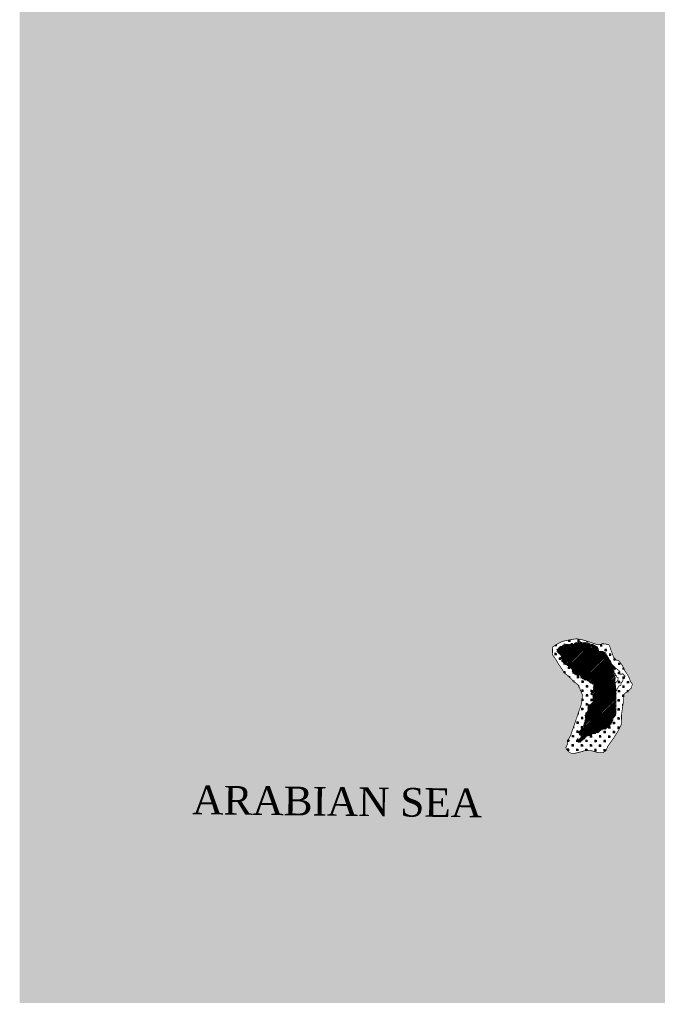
# Model space of a CAD drawing. Header units: metres. Extents: x 294533 to 301305, y 1963486 to 1977426.
# Drawn here: x 294533 to 297217, y 1969628 to 1973733 of the extents above; entities that cross this region are included whole.
import ezdxf

# ---------------------------------------------------------------- set-up
doc = ezdxf.new("R2010")
doc.units = ezdxf.units.M
for name, color, linetype in [('20M CRZ LINE', 140, 'Continuous'), ('ARABIAN SEA', 141, 'Continuous'), ('ARCHAEOLOGICAL & HERITAGE SITES - CRZ IA', 12, 'Continuous'), ('HIGH TIDE LINE', 6, 'Continuous'), ('INTERTIDAL ZONE', 5, 'Continuous'), ('LOW TIDE LINE', 5, 'Continuous'), ('NDZ-200M FROM CRZ', 30, 'Continuous')]:
    doc.layers.add(name, color=color, linetype=linetype)
doc.styles.get("Standard").update_dxf_attribs({"font": 'times.ttf'})
pattern_1 = [(359.36762, (281684.086, 1962845.993), (19.352338, 18.929796), [9.571116, -28.71335]), (89.36762, (281688.818, 1962841.155), (-18.929796, 19.352338), [9.571116, -28.71335])]

# ---------------------------------------------------------------- blocks, each defined once
blk = doc.blocks.new('45')
at = {"layer": 'ARABIAN SEA'}
h = blk.add_hatch(dxfattribs=at)
h.set_pattern_fill('DASH', color=256, scale=30)
h.paths.add_polyline_path([(297446.2, 1972898.9), (297401, 1972970.9), (297407.2, 1972999.8), (297427.6, 1973031.8), (297435.9, 1973051.8), (297420, 1973068), (297407.9, 1973068.2), (297383.7, 1973060.4), (297367.7, 1973068.6), (297347.7, 1973072.8), (297343.9, 1973093), (297348.5, 1973145.2), (297364.9, 1973173.1), (297361.1, 1973197.3), (297333.3, 1973229.8), (297305.6, 1973266.3), (297285.8, 1973294.6), (297286.3, 1973338.8), (297367.3, 1973561.3), (297389.4, 1973940.7), (297341.3, 1973989.9), (297275, 1974134.9), (297145.1, 1974385.6), (297030.8, 1974587.8), (296952.7, 1974793.7), (296898.7, 1974999.3), (296804.9, 1975245.6), (296775.7, 1975342.7), (296742.9, 1975451.3), (296692.1, 1975584.5), (296644.9, 1975677.5), (296605.6, 1975754.3), (296558.7, 1975879.4), (296488.6, 1976085.2), (296415.6, 1976383.5), (296396.2, 1976448), (296330.1, 1976653.8), (296326.1, 1976657.8), (296193.5, 1977025.1), (296111.8, 1977267.2), (296073, 1977388.3), (296060.3, 1977424.6), (294532.8, 1977424.6), (294532.8, 1963496), (300744.3, 1963496), (300459.4, 1964407.7), (300414.1, 1964669.5), (300380.2, 1964874.9), (300364.8, 1964935.3), (300325.8, 1965048.3), (300087.6, 1965673.9), (300036.8, 1965807.3), (299959, 1966041.3), (299791.1, 1966485.3), (299709.9, 1966783.7), (299384.9, 1967559.1), (299417.9, 1967635.1), (299450.7, 1967695.1), (299495.8, 1967775), (299532.8, 1967850.9), (299545.1, 1967870.9), (299557.4, 1967890.9), (299589.8, 1967914.6), (299609.9, 1967914.4), (299623.3, 1967914.2), (299649.9, 1967897.9), (299665.7, 1967877.6), (299681.6, 1967861.3), (299705.6, 1967845), (299725.4, 1967820.7), (299748.8, 1967796.7), (299740.5, 1967845.2), (299731.8, 1967887.7), (299752.9, 1967909.6), (299730.5, 1967921.1), (299714.8, 1967949.4), (299690.9, 1967969.8), (299678.9, 1967973.9), (299662.8, 1967974.1), (299646.7, 1967970.3), (299618.4, 1967954.5), (299586, 1967938.8), (299541.6, 1967919.2), (299472.7, 1967867.7), (299444.3, 1967843.9), (299432.2, 1967840), (299412, 1967832.2), (299379.8, 1967824.5), (299322.3, 1967803.6), (299279.1, 1967809.5), (299177.4, 1968059.9), (299142, 1968132.6), (299040.3, 1968383), (298969.9, 1968560.6), (298856.4, 1968835.2), (298798.2, 1969028.8), (298696.7, 1969303.3), (298614.1, 1969465), (298539.2, 1969598.5), (298484.2, 1969711.7), (298440.7, 1969772.5), (298393.1, 1969833.3), (298357.3, 1969861.8), (298329.3, 1969882.2), (298281.3, 1969898.8), (298269.2, 1969899), (298253.2, 1969903.2), (298225.1, 1969907.5), (298205.1, 1969911.7), (298197, 1969911.8), (298177.7, 1969905.6), (298144.9, 1969922.4), (298133.2, 1969952.7), (298133.6, 1969986.9), (298154.2, 1970036.9), (298162.5, 1970065), (298162.7, 1970081), (298158.9, 1970101.2), (298147.1, 1970125.4), (298099.4, 1970166.2), (298023.7, 1970227.3), (297959.7, 1970256.1), (297903.7, 1970284.9), (297823.6, 1970309.9), (297751.4, 1970318.7), (297687.1, 1970319.4), (297638.8, 1970320), (297614.6, 1970312.2), (297586.3, 1970292.4), (297557.6, 1970244.5), (297537, 1970200.5), (297528.7, 1970176.5), (297528.5, 1970152.4), (297532.3, 1970132.2), (297543.3, 1970091.9), (297539.9, 1970091.9), (297539.6, 1970071.8), (297531.5, 1970019), (297506.1, 1970000.4), (297464.3, 1969984.2), (297438.2, 1969984.5), (297408.7, 1969984.8), (297399, 1970015.1), (297410.8, 1970049.1), (297419.2, 1970085.2), (297423.4, 1970105.3), (297419.7, 1970133.5), (297428.2, 1970169.5), (297428.3, 1970185.6), (297428.6, 1970209.7), (297440.3, 1970249), (297461.4, 1970269.7), (297473.6, 1970281.6), (297481.8, 1970293.6), (297482.2, 1970333.8), (297478.3, 1970345.9), (297470.5, 1970366.1), (297459.6, 1970382.9), (297455.1, 1970422.5), (297447.4, 1970450.7), (297447.7, 1970486.9), (297448, 1970509), (297472.3, 1970526.8), (297488.4, 1970530.7), (297520.7, 1970542.4), (297541, 1970558.2), (297581.4, 1970581.9), (297593.7, 1970601.9), (297593.9, 1970618), (297586.1, 1970638.1), (297574.2, 1970654.3), (297558.2, 1970662.6), (297538.2, 1970670.8), (297514.2, 1970679.1), (297474.3, 1970711.7), (297442.6, 1970744.2), (297443, 1970784.4), (297451.4, 1970816.5), (297451.7, 1970840.6), (297447.9, 1970868.8), (297444, 1970908.6), (297464.7, 1970928.9), (297508.9, 1970928.4), (297541.1, 1970936.1), (297597.7, 1970959.6), (297654.5, 1971015.3), (297707.7, 1971095.1), (297818, 1971254.6), (297887.8, 1971394.6), (297925.5, 1971526.8), (297934.3, 1971603.1), (297923.8, 1971735.9), (297897.2, 1971876.9), (297854.6, 1972022.1), (297827.1, 1972086.7), (297811.5, 1972123), (297812, 1972175.3), (297796.6, 1972235.8), (297765.3, 1972312.5), (297726.3, 1972421.4), (297573.7, 1972793), (297549.9, 1972825.4), (297522, 1972841.8), (297482, 1972862.3)])
h.paths.add_polyline_path([(296839.8, 1971122.7), (296876, 1971128.4), (296900.1, 1971124.1), (296928.2, 1971115.7), (296964.2, 1971103.3), (296972.2, 1971103.2), (296989.5, 1971108.7), (297013.9, 1971102.4), (297020.2, 1971082.6), (297028.1, 1971062.4), (297031.9, 1971050.3), (297043.9, 1971038.1), (297051.9, 1971038), (297067.8, 1971017.7), (297079.5, 1970993.5), (297095.4, 1970969.2), (297103.2, 1970949), (297115.8, 1970929.5), (297098.8, 1970912.9), (297090.6, 1970904.9), (297074.4, 1970893), (297074.2, 1970868.9), (297069.8, 1970840.8), (297065.4, 1970808.7), (297065, 1970768.5), (297056.8, 1970752.5), (297048.6, 1970736.5), (297028.1, 1970704.6), (297007.7, 1970676.7), (296996.2, 1970648.7), (296975.3, 1970648.9), (296967.2, 1970649), (296955.2, 1970653.1), (296939.2, 1970657.3), (296911, 1970657.6), (296898.9, 1970653.8), (296882.8, 1970649.9), (296853.8, 1970643), (296829.4, 1970667.9), (296839, 1970686.6), (296839.2, 1970698.6), (296851.5, 1970722.6), (296868.1, 1970770.7), (296880.5, 1970806.7), (296897.1, 1970854.8), (296901.6, 1970890.9), (296889.8, 1970919.2), (296882, 1970935.3), (296866, 1970947.6), (296850.1, 1970963.8), (296826.2, 1970984.2), (296798.5, 1971024.7), (296786.7, 1971044.9), (296774.8, 1971061.1), (296775, 1971077.2), (296775.2, 1971093.3), (296787.3, 1971101.2), (296809.2, 1971115.4)], flags=0)
h.paths.add_polyline_path([(296839.8, 1971122.7), (296876, 1971128.4), (296900.1, 1971124.1), (296928.2, 1971115.7), (296964.2, 1971103.3), (296972.2, 1971103.2), (296989.5, 1971108.7), (297013.9, 1971102.4), (297020.2, 1971082.6), (297028.1, 1971062.4), (297031.9, 1971050.3), (297043.9, 1971038.1), (297051.9, 1971038), (297067.8, 1971017.7), (297079.5, 1970993.5), (297095.4, 1970969.2), (297103.2, 1970949), (297115.8, 1970929.5), (297098.8, 1970912.9), (297090.6, 1970904.9), (297074.4, 1970893), (297074.2, 1970868.9), (297069.8, 1970840.8), (297065.4, 1970808.7), (297065, 1970768.5), (297056.8, 1970752.5), (297048.6, 1970736.5), (297028.1, 1970704.6), (297007.7, 1970676.7), (296996.2, 1970648.7), (296975.3, 1970648.9), (296967.2, 1970649), (296955.2, 1970653.1), (296939.2, 1970657.3), (296927.1, 1970657.5), (296911, 1970657.6), (296898.9, 1970653.8), (296882.8, 1970649.9), (296853.8, 1970643), (296829.4, 1970667.9), (296839, 1970686.6), (296839.2, 1970698.6), (296851.5, 1970722.6), (296868.1, 1970770.7), (296880.5, 1970806.7), (296897.1, 1970854.8), (296901.6, 1970890.9), (296889.8, 1970919.2), (296882, 1970935.3), (296866, 1970947.6), (296850.1, 1970963.8), (296826.2, 1970984.2), (296798.5, 1971024.7), (296786.7, 1971044.9), (296774.8, 1971061.1), (296775, 1971077.2), (296775.2, 1971093.3), (296787.3, 1971101.2), (296809.2, 1971115.4)], flags=16)
h.paths.add_polyline_path([(296940, 1971099.5), (296944.1, 1971099.5), (296948.1, 1971103.5), (296936.1, 1971103.6)], flags=0)
h.paths.add_polyline_path([(296879.6, 1971088.1), (296879.7, 1971096.2), (296871.6, 1971088.2)], flags=0)
h.paths.add_polyline_path([(297062.9, 1970941.4), (297062.8, 1970937.4), (297067, 1970945.4)], flags=0)
h.paths.add_polyline_path([(295226.5, 1970323.1), (296478.7, 1970309.2), (296481.6, 1970566.7), (295229.4, 1970580.5)], flags=24)
h.paths.add_polyline_path([(299732.8, 1967891.9), (300000.5, 1967889), (300000.8, 1967914.7), (299733.1, 1967917.7)], flags=24)
h.paths.add_polyline_path([(299672.8, 1967914.4), (299981.5, 1967911), (299981.8, 1967936.8), (299673.1, 1967940.2)], flags=24)
h.paths.add_polyline_path([(299675.4, 1967966.4), (299708.1, 1967966.1), (299708.4, 1967991.8), (299675.7, 1967992.2)], flags=24)
at = {"layer": 'ARCHAEOLOGICAL & HERITAGE SITES - CRZ IA'}
h = blk.add_hatch(dxfattribs=at)
h.set_pattern_fill('GOST_GROUND', color=256, scale=1.20581, angle=-0.6324)
h.set_pattern_definition([(44.36762, (281684.086, 1962845.993), (17.051689, -0.188209), [24.1162]), (44.36762, (281687.703, 1962845.953), (17.051689, -0.188209), [24.1162]), (44.36762, (281691.32, 1962845.913), (17.051689, -0.188209), [24.1162])])
h.paths.add_polyline_path([(297031.5, 1971014.1), (297023.6, 1971022.2), (297019.7, 1971034.3), (297015.7, 1971038.4), (297007.8, 1971050.5), (297003.9, 1971058.6), (296999.9, 1971062.7), (297000, 1971066.7), (296996, 1971070.8), (296992, 1971070.8), (296988, 1971074.9), (296984, 1971074.9), (296980, 1971075), (296975.9, 1971075), (296971.9, 1971075.1), (296967.9, 1971079.1), (296968, 1971083.1), (296968, 1971087.2), (296964.1, 1971091.2), (296964.1, 1971095.2), (296960.1, 1971095.3), (296948.1, 1971103.5), (296944.1, 1971099.5), (296940, 1971099.5), (296936.1, 1971103.6), (296932, 1971103.6), (296932.1, 1971107.6), (296928.1, 1971107.7), (296924.1, 1971111.8), (296920.1, 1971111.8), (296916.1, 1971111.8), (296912, 1971111.9), (296908, 1971111.9), (296900, 1971112), (296892, 1971116.1), (296888, 1971116.2), (296883.9, 1971112.2), (296879.9, 1971112.2), (296875.9, 1971112.3), (296871.9, 1971112.3), (296867.8, 1971108.4), (296863.7, 1971104.4), (296859.8, 1971108.4), (296855.7, 1971108.5), (296851.7, 1971104.5), (296847.7, 1971104.6), (296843.6, 1971104.6), (296839.6, 1971104.7), (296835.6, 1971104.7), (296831.6, 1971104.7), (296827.6, 1971104.8), (296823.5, 1971104.8), (296823.5, 1971100.8), (296819.5, 1971100.9), (296819.4, 1971096.8), (296815.4, 1971096.9), (296811.4, 1971096.9), (296807.3, 1971092.9), (296803.3, 1971093), (296803.3, 1971089), (296799.2, 1971085), (296795.2, 1971085), (296795.1, 1971081), (296795.1, 1971077), (296795.1, 1971073), (296799.1, 1971072.9), (296799, 1971068.9), (296803, 1971064.9), (296807, 1971064.8), (296810.9, 1971056.7), (296814.8, 1971044.6), (296814.8, 1971040.6), (296814.7, 1971036.6), (296814.7, 1971032.6), (296818.7, 1971032.5), (296818.7, 1971028.5), (296822.7, 1971028.5), (296822.7, 1971024.4), (296830.6, 1971020.3), (296838.6, 1971016.2), (296846.6, 1971008.1), (296854.6, 1971004), (296858.5, 1970995.9), (296858.5, 1970991.9), (296862.4, 1970983.8), (296870.4, 1970979.7), (296874.4, 1970975.6), (296878.4, 1970975.6), (296882.4, 1970975.5), (296886.4, 1970975.5), (296890.4, 1970975.5), (296890.4, 1970971.4), (296894.4, 1970971.4), (296894.4, 1970967.4), (296894.3, 1970963.3), (296898.3, 1970963.3), (296902.4, 1970963.3), (296902.3, 1970959.2), (296906.3, 1970959.2), (296910.3, 1970955.1), (296914.3, 1970955.1), (296918.3, 1970955), (296922.3, 1970951), (296926.3, 1970950.9), (296930.4, 1970950.9), (296930.3, 1970946.9), (296934.3, 1970942.8), (296938.3, 1970942.8), (296942.3, 1970938.7), (296950.3, 1970938.6), (296945.9, 1970906.5), (296941.9, 1970906.5), (296937.8, 1970898.5), (296937.8, 1970894.5), (296941.8, 1970894.5), (296945.8, 1970890.4), (296945.7, 1970886.4), (296945.6, 1970874.3), (296945.5, 1970862.3), (296941.4, 1970858.3), (296933.3, 1970850.4), (296929.3, 1970850.4), (296925.2, 1970850.4), (296925.2, 1970846.4), (296925.1, 1970842.4), (296925.1, 1970838.4), (296925.1, 1970834.4), (296925, 1970830.4), (296920.9, 1970818.3), (296916.8, 1970810.3), (296916.7, 1970806.3), (296912.6, 1970802.3), (296912.6, 1970798.3), (296916.5, 1970790.2), (296912.5, 1970786.3), (296908.2, 1970766.2), (296904.1, 1970758.2), (296900.1, 1970758.3), (296900.1, 1970754.2), (296900, 1970750.2), (296896, 1970750.3), (296895.9, 1970746.3), (296891.9, 1970742.3), (296887.8, 1970738.3), (296887.8, 1970734.3), (296887.7, 1970726.2), (296891.7, 1970726.2), (296891.7, 1970722.2), (296895.7, 1970722.1), (296895.6, 1970718.1), (296895.6, 1970714.1), (296891.5, 1970710.1), (296887.5, 1970706.1), (296883.4, 1970706.2), (296879.4, 1970706.2), (296879.4, 1970702.2), (296879.3, 1970698.2), (296883.4, 1970698.2), (296887.4, 1970698.1), (296883.3, 1970694.1), (296887.3, 1970694.1), (296891.4, 1970694), (296891.4, 1970698.1), (296895.4, 1970698), (296899.4, 1970698), (296899.5, 1970702), (296903.5, 1970702), (296903.5, 1970706), (296907.6, 1970705.9), (296911.6, 1970709.9), (296911.7, 1970713.9), (296915.7, 1970713.9), (296915.7, 1970717.9), (296919.7, 1970717.9), (296923.8, 1970721.8), (296927.8, 1970721.8), (296931.9, 1970721.7), (296931.9, 1970725.8), (296935.9, 1970725.7), (296939.9, 1970725.7), (296944, 1970729.6), (296948, 1970729.6), (296952, 1970729.6), (296956.1, 1970729.5), (296956.1, 1970733.5), (296960.1, 1970733.5), (296964.1, 1970733.4), (296968.2, 1970733.4), (296972.2, 1970737.4), (296976.3, 1970741.3), (296980.3, 1970745.3), (296984.4, 1970745.3), (296984.4, 1970749.3), (296988.4, 1970749.3), (296992.4, 1970749.2), (296996.5, 1970749.2), (297000.5, 1970749.1), (297000.5, 1970753.1), (297004.5, 1970753.1), (297008.6, 1970757.1), (297012.7, 1970761), (297016.7, 1970761), (297016.7, 1970765), (297016.8, 1970769), (297020.8, 1970769), (297020.8, 1970773), (297024.9, 1970777), (297024.9, 1970781), (297029, 1970785), (297029.1, 1970789), (297029.1, 1970793), (297033.2, 1970797), (297037.2, 1970801), (297037.3, 1970805), (297041.3, 1970809), (297041.4, 1970813), (297041.4, 1970817), (297041.5, 1970825), (297041.6, 1970833.1), (297041.7, 1970841.1), (297041.8, 1970849.2), (297041.9, 1970857.2), (297041.9, 1970861.2), (297042, 1970869.3), (297042, 1970873.3), (297042.1, 1970881.3), (297042.2, 1970885.3), (297042.2, 1970889.4), (297042.3, 1970897.4), (297042.4, 1970901.4), (297042.4, 1970909.5)])
at = {"layer": 'INTERTIDAL ZONE'}
h = blk.add_hatch(dxfattribs=at)
h.set_pattern_fill('CROSS', color=256, scale=3.014525, angle=-0.6324)
h.set_pattern_definition(pattern_1)
h.paths.add_polyline_path([(297020.2, 1971082.6), (297016.4, 1971094.7), (297012.4, 1971102.7), (296996.4, 1971106.9), (296984.3, 1971107.1), (296972.2, 1971103.2), (296964.2, 1971103.3), (296928.2, 1971115.7), (296900.1, 1971124.1), (296876, 1971128.4), (296851.9, 1971124.6), (296831.8, 1971120.8), (296815.6, 1971117), (296799.5, 1971109.1), (296787.3, 1971101.2), (296775.2, 1971093.3), (296775, 1971077.2), (296774.8, 1971061.1), (296786.7, 1971044.9), (296798.5, 1971024.7), (296826.2, 1970984.2), (296850.1, 1970963.8), (296866, 1970947.6), (296882, 1970935.3), (296889.8, 1970919.2), (296901.6, 1970890.9), (296897.1, 1970854.8), (296880.5, 1970806.7), (296868.1, 1970770.7), (296851.5, 1970722.6), (296839.2, 1970698.6), (296839, 1970686.6), (296830.8, 1970670.6), (296834.7, 1970662.5), (296846.7, 1970650.3), (296854.6, 1970646.2), (296866.7, 1970646.1), (296882.8, 1970649.9), (296898.9, 1970653.8), (296911, 1970657.6), (296927.1, 1970657.5), (296939.2, 1970657.3), (296955.2, 1970653.1), (296967.2, 1970649), (296975.3, 1970648.9), (296987.3, 1970648.8), (296999.5, 1970656.7), (297007.7, 1970676.7), (297028.1, 1970704.6), (297048.6, 1970736.5), (297056.8, 1970752.5), (297065, 1970768.5), (297065.4, 1970808.7), (297069.8, 1970840.8), (297074.2, 1970868.9), (297074.4, 1970893), (297082.5, 1970901), (297090.6, 1970904.9), (297098.8, 1970912.9), (297106.9, 1970920.8), (297111.1, 1970936.8), (297103.2, 1970949), (297095.4, 1970969.2), (297079.5, 1970993.5), (297067.8, 1971017.7), (297051.9, 1971038), (297043.9, 1971038.1), (297031.9, 1971050.3), (297028.1, 1971062.4)])
h.paths.add_polyline_path([(297000, 1971066.7), (296999.9, 1971062.7), (297003.9, 1971058.6), (297007.8, 1971050.5), (297015.7, 1971038.4), (297019.7, 1971034.3), (297023.6, 1971022.2), (297031.5, 1971014.1), (297039.5, 1971006), (297055.4, 1970993.7), (297059.4, 1970989.7), (297059.4, 1970985.6), (297059.3, 1970981.6), (297063.3, 1970977.6), (297067.4, 1970981.5), (297071.4, 1970981.5), (297071.3, 1970977.5), (297075.3, 1970977.4), (297075.3, 1970973.4), (297079.3, 1970973.4), (297079.3, 1970969.3), (297075.3, 1970969.4), (297075.2, 1970965.4), (297075.2, 1970961.4), (297071.2, 1970961.4), (297071.1, 1970957.4), (297071.1, 1970953.4), (297067, 1970945.4), (297062.9, 1970941.4), (297062.8, 1970933.3), (297054.7, 1970929.4), (297046.6, 1970917.4), (297046.5, 1970913.4), (297042.4, 1970909.5), (297042.4, 1970901.4), (297042.3, 1970897.4), (297042.2, 1970889.4), (297042.2, 1970885.3), (297042.1, 1970881.3), (297042, 1970873.3), (297042, 1970869.3), (297041.9, 1970861.2), (297041.9, 1970857.2), (297041.8, 1970849.2), (297041.7, 1970841.1), (297041.6, 1970833.1), (297041.5, 1970825), (297041.4, 1970817), (297041.4, 1970813), (297041.3, 1970809), (297037.3, 1970805), (297037.2, 1970801), (297033.2, 1970797), (297029.1, 1970793), (297029.1, 1970789), (297029, 1970785), (297024.9, 1970781), (297024.9, 1970777), (297020.8, 1970773), (297020.8, 1970769), (297016.8, 1970769), (297016.7, 1970765), (297016.7, 1970761), (297012.7, 1970761), (297008.6, 1970757.1), (297004.5, 1970753.1), (297000.5, 1970753.1), (297000.5, 1970749.1), (296996.5, 1970749.2), (296992.4, 1970749.2), (296988.4, 1970749.3), (296984.4, 1970749.3), (296984.4, 1970745.3), (296980.3, 1970745.3), (296976.3, 1970741.3), (296972.2, 1970737.4), (296968.2, 1970733.4), (296964.1, 1970733.4), (296960.1, 1970733.5), (296956.1, 1970733.5), (296956.1, 1970729.5), (296952, 1970729.6), (296948, 1970729.6), (296944, 1970729.6), (296939.9, 1970725.7), (296935.9, 1970725.7), (296931.9, 1970725.8), (296931.9, 1970721.7), (296927.8, 1970721.8), (296923.8, 1970721.8), (296919.7, 1970717.9), (296915.7, 1970717.9), (296915.7, 1970713.9), (296911.7, 1970713.9), (296911.6, 1970709.9), (296907.6, 1970705.9), (296903.5, 1970706), (296903.5, 1970702), (296899.5, 1970702), (296899.4, 1970698), (296895.4, 1970698), (296891.4, 1970698.1), (296891.4, 1970694), (296887.3, 1970694.1), (296883.3, 1970694.1), (296887.4, 1970698.1), (296883.4, 1970698.2), (296879.3, 1970698.2), (296879.4, 1970702.2), (296879.4, 1970706.2), (296883.4, 1970706.2), (296887.5, 1970706.1), (296891.5, 1970710.1), (296895.6, 1970714.1), (296895.6, 1970718.1), (296895.7, 1970722.1), (296891.7, 1970722.2), (296891.7, 1970726.2), (296887.7, 1970726.2), (296887.8, 1970734.3), (296887.8, 1970738.3), (296891.9, 1970742.3), (296895.9, 1970746.3), (296896, 1970750.3), (296900, 1970750.2), (296900.1, 1970754.2), (296900.1, 1970758.3), (296904.1, 1970758.2), (296908.2, 1970766.2), (296912.5, 1970786.3), (296916.5, 1970790.2), (296912.6, 1970798.3), (296912.6, 1970802.3), (296916.7, 1970806.3), (296916.8, 1970810.3), (296920.9, 1970818.3), (296925, 1970830.4), (296925.1, 1970834.4), (296925.1, 1970838.4), (296925.1, 1970842.4), (296925.2, 1970846.4), (296925.2, 1970850.4), (296929.3, 1970850.4), (296933.3, 1970850.4), (296941.4, 1970858.3), (296945.5, 1970862.3), (296945.6, 1970874.3), (296945.7, 1970886.4), (296945.8, 1970890.4), (296941.8, 1970894.5), (296937.8, 1970894.5), (296937.8, 1970898.5), (296941.9, 1970906.5), (296945.9, 1970906.5), (296950.3, 1970938.6), (296942.3, 1970938.7), (296938.3, 1970942.8), (296934.3, 1970942.8), (296930.3, 1970946.9), (296930.4, 1970950.9), (296926.3, 1970950.9), (296922.3, 1970951), (296918.3, 1970955), (296914.3, 1970955.1), (296910.3, 1970955.1), (296906.3, 1970959.2), (296902.3, 1970959.2), (296902.4, 1970963.3), (296898.3, 1970963.3), (296894.3, 1970963.3), (296894.4, 1970967.4), (296894.4, 1970971.4), (296890.4, 1970971.4), (296890.4, 1970975.5), (296886.4, 1970975.5), (296882.4, 1970975.5), (296878.4, 1970975.6), (296874.4, 1970975.6), (296870.4, 1970979.7), (296862.4, 1970983.8), (296858.5, 1970991.9), (296858.5, 1970995.9), (296854.6, 1971004), (296846.6, 1971008.1), (296838.6, 1971016.2), (296830.6, 1971020.3), (296822.7, 1971024.4), (296822.7, 1971028.5), (296818.7, 1971028.5), (296818.7, 1971032.5), (296814.7, 1971032.6), (296814.7, 1971036.6), (296814.8, 1971040.6), (296814.8, 1971044.6), (296810.9, 1971056.7), (296807, 1971064.8), (296803, 1971064.9), (296799, 1971068.9), (296799.1, 1971072.9), (296795.1, 1971073), (296795.1, 1971077), (296795.1, 1971081), (296795.2, 1971085), (296799.2, 1971085), (296803.3, 1971089), (296803.3, 1971093), (296807.3, 1971092.9), (296811.4, 1971096.9), (296815.4, 1971096.9), (296819.4, 1971096.8), (296819.5, 1971100.9), (296823.5, 1971100.8), (296823.5, 1971104.8), (296827.6, 1971104.8), (296831.6, 1971104.7), (296835.6, 1971104.7), (296839.6, 1971104.7), (296843.6, 1971104.6), (296847.7, 1971104.6), (296851.7, 1971104.5), (296855.7, 1971108.5), (296859.8, 1971108.4), (296863.7, 1971104.4), (296867.8, 1971108.4), (296871.9, 1971112.3), (296875.9, 1971112.3), (296879.9, 1971112.2), (296883.9, 1971112.2), (296888, 1971116.2), (296892, 1971116.1), (296900, 1971112), (296908, 1971111.9), (296912, 1971111.9), (296916.1, 1971111.8), (296920.1, 1971111.8), (296924.1, 1971111.8), (296928.1, 1971107.7), (296932.1, 1971107.6), (296932, 1971103.6), (296936.1, 1971103.6), (296940, 1971099.5), (296944.1, 1971099.5), (296948.1, 1971103.5), (296960.1, 1971095.3), (296964.1, 1971095.2), (296964.1, 1971091.2), (296968, 1971087.2), (296968, 1971083.1), (296967.9, 1971079.1), (296971.9, 1971075.1), (296975.9, 1971075), (296980, 1971075), (296984, 1971074.9), (296988, 1971074.9), (296992, 1971070.8), (296996, 1971070.8)], flags=16)
at = {"layer": 'NDZ-200M FROM CRZ'}
h = blk.add_hatch(dxfattribs=at)
h.set_pattern_fill('CROSS', color=256, scale=3.014525, angle=-0.6324)
h.set_pattern_definition(pattern_1)
h.paths.add_polyline_path([(297079.3, 1970973.4), (297075.3, 1970973.4), (297075.3, 1970977.4), (297071.3, 1970977.5), (297071.4, 1970981.5), (297067.4, 1970981.5), (297063.3, 1970977.6), (297059.3, 1970981.6), (297059.4, 1970985.6), (297059.4, 1970989.7), (297055.4, 1970993.7), (297039.5, 1971006), (297031.5, 1971014.1), (297042.4, 1970909.5), (297046.5, 1970913.4), (297046.6, 1970917.4), (297054.7, 1970929.4), (297062.8, 1970933.3), (297062.9, 1970941.4), (297067, 1970945.4), (297071.1, 1970953.4), (297071.1, 1970957.4), (297071.2, 1970961.4), (297075.2, 1970961.4), (297075.2, 1970965.4), (297075.3, 1970969.4), (297079.3, 1970969.3)])
at = {"layer": '20M CRZ LINE', "lineweight": 18, "const_width": 3.01}
blk.add_lwpolyline([(296895.8, 1971096), (296899.8, 1971091.9), (296903.8, 1971091.9), (296907.8, 1971091.8), (296911.8, 1971091.8), (296915.8, 1971091.7), (296919.9, 1971091.7), (296919.8, 1971087.7), (296923.8, 1971087.6), (296927.8, 1971083.6), (296931.8, 1971083.5), (296931.8, 1971079.5), (296935.8, 1971079.5), (296939.8, 1971079.4), (296943.8, 1971079.4), (296947.9, 1971079.3), (296947.8, 1971075.3), (296951.8, 1971071.3), (296951.7, 1971067.2), (296955.8, 1971067.2), (296955.7, 1971063.2), (296959.7, 1971059.1), (296963.7, 1971059.1), (296967.7, 1971055), (296971.7, 1971055), (296975.7, 1971054.9), (296979.7, 1971054.9), (296983.8, 1971054.8), (296983.7, 1971050.8), (296983.7, 1971046.8), (296987.7, 1971046.7), (296987.6, 1971042.7), (296991.7, 1971042.7), (296999.5, 1971026.5), (296999.5, 1971022.5), (297003.5, 1971022.4), (297007.4, 1971014.4), (297007.4, 1971010.3), (297015.3, 1971002.2), (297027.3, 1970990), (297039.2, 1970981.8), (297039.2, 1970977.8), (297039.1, 1970973.8), (297043.2, 1970973.8), (297043.1, 1970969.7), (297047.1, 1970965.7), (297051.1, 1970965.6), (297051.1, 1970961.6), (297051, 1970953.6), (297046.9, 1970949.6), (297042.8, 1970945.6), (297038.8, 1970941.7), (297030.6, 1970929.7), (297030.6, 1970925.7), (297026.5, 1970921.7), (297026.4, 1970913.7), (297022.3, 1970909.7), (297022.3, 1970905.7), (297022.3, 1970901.6), (297022.2, 1970897.6), (297022.2, 1970893.6), (297022.1, 1970889.6), (297022.1, 1970885.6), (297022, 1970881.5), (297022, 1970877.5), (297022, 1970873.5), (297021.9, 1970869.5), (297021.8, 1970861.4), (297021.8, 1970857.4), (297021.7, 1970853.4), (297021.7, 1970849.4), (297021.5, 1970833.3), (297021.4, 1970825.3), (297021.3, 1970817.2), (297021.3, 1970813.2), (297017.2, 1970809.2), (297013.2, 1970805.3), (297013.1, 1970801.2), (297009.1, 1970801.3), (297009.1, 1970797.3), (297009, 1970793.2), (297009, 1970789.2), (297004.9, 1970785.3), (297004.9, 1970781.2), (297000.8, 1970781.3), (297000.8, 1970777.3), (296996.7, 1970773.3), (296992.7, 1970769.3), (296988.6, 1970769.4), (296984.6, 1970769.4), (296980.6, 1970769.4), (296980.6, 1970765.4), (296976.5, 1970765.5), (296972.5, 1970765.5), (296972.5, 1970761.5), (296968.5, 1970761.5), (296964.4, 1970757.6), (296964.4, 1970753.5), (296960.3, 1970753.6), (296956.3, 1970753.6), (296952.3, 1970753.7), (296952.3, 1970749.7), (296948.2, 1970749.7), (296944.2, 1970749.7), (296940.2, 1970749.8), (296940.2, 1970745.8), (296936.1, 1970745.8), (296932.1, 1970745.9), (296928.1, 1970745.9), (296928.1, 1970741.9), (296924, 1970741.9), (296920, 1970742), (296920, 1970737.9), (296916, 1970738), (296916, 1970742), (296920, 1970742), (296920.1, 1970746), (296924.1, 1970745.9), (296924.1, 1970750), (296928.2, 1970758), (296928.3, 1970762), (296932.5, 1970782), (296932.6, 1970786), (296936.6, 1970790), (296936.7, 1970794), (296932.6, 1970794.1), (296932.7, 1970798.1), (296936.8, 1970802.1), (296940.9, 1970810.1), (296945, 1970822.1), (296945.1, 1970826.1), (296945.1, 1970830.1), (296945.1, 1970834.1), (296945.2, 1970838.2), (296953.3, 1970842.1), (296957.3, 1970846.1), (296961.4, 1970850), (296961.4, 1970854.1), (296961.5, 1970858.1), (296965.6, 1970870.1), (296965.7, 1970874.1), (296965.8, 1970886.2), (296965.9, 1970890.2), (296965.9, 1970894.2), (296961.9, 1970898.3), (296966, 1970898.2), (296966, 1970902.3), (296966, 1970906.3), (296970.4, 1970938.4), (296970.5, 1970942.4), (296970.5, 1970946.4), (296966.5, 1970946.5), (296966.5, 1970950.5), (296962.6, 1970954.6), (296958.5, 1970954.6), (296958.6, 1970958.6), (296954.6, 1970958.7), (296950.5, 1970958.7), (296946.5, 1970958.8), (296946.6, 1970962.8), (296942.5, 1970962.8), (296942.6, 1970966.8), (296938.6, 1970966.9), (296934.6, 1970970.9), (296930.6, 1970971), (296926.6, 1970971), (296922.6, 1970975.1), (296918.6, 1970975.1), (296914.6, 1970975.2), (296914.6, 1970979.2), (296910.6, 1970979.2), (296910.6, 1970983.3), (296906.6, 1970983.3), (296906.6, 1970987.3), (296902.6, 1970987.4), (296902.7, 1970991.4), (296898.7, 1970991.4), (296894.6, 1970991.5), (296894.7, 1970995.5), (296890.7, 1970995.5), (296886.6, 1970995.6), (296882.6, 1970995.6), (296878.6, 1970995.7), (296878.6, 1970999.7), (296874.6, 1970999.7), (296874.7, 1971003.8), (296874.7, 1971007.8), (296870.7, 1971011.8), (296870.8, 1971015.9), (296866.8, 1971015.9), (296858.8, 1971024), (296850.9, 1971032.2), (296842.9, 1971036.3), (296838.9, 1971040.3), (296834.9, 1971044.4), (296835, 1971048.4), (296835, 1971052.4), (296831.1, 1971064.5), (296827.1, 1971064.6), (296823.2, 1971072.7), (296823.2, 1971076.7), (296823.3, 1971080.7), (296827.3, 1971080.7), (296831.3, 1971080.6), (296831.4, 1971084.6), (296835.4, 1971084.6), (296839.4, 1971084.6), (296843.4, 1971084.5), (296847.4, 1971084.5), (296851.4, 1971084.4), (296855.5, 1971084.4), (296855.5, 1971088.4), (296859.5, 1971088.4), (296859.5, 1971084.3), (296863.5, 1971084.3), (296867.5, 1971084.2), (296871.6, 1971088.2), (296875.6, 1971088.2), (296879.6, 1971088.1), (296879.7, 1971092.1), (296883.7, 1971092.1), (296887.7, 1971092.1), (296891.8, 1971096)], close=True, dxfattribs=at)
at = {"layer": 'ARCHAEOLOGICAL & HERITAGE SITES - CRZ IA', "const_width": 3.01, "flags": 128}
blk.add_lwpolyline([(297023.6, 1971022.2), (297019.7, 1971034.3), (297015.7, 1971038.4), (297007.8, 1971050.5), (297003.9, 1971058.6), (296999.9, 1971062.7), (297000, 1971066.7), (296996, 1971070.8), (296992, 1971070.8), (296988, 1971074.9), (296984, 1971074.9), (296980, 1971075), (296975.9, 1971075), (296971.9, 1971075.1), (296967.9, 1971079.1), (296968, 1971083.1), (296968, 1971087.2), (296964.1, 1971091.2), (296964.1, 1971095.2), (296960.1, 1971095.3), (296948.1, 1971103.5), (296944.1, 1971099.5), (296940, 1971099.5), (296936.1, 1971103.6), (296932, 1971103.6), (296932.1, 1971107.6), (296928.1, 1971107.7), (296924.1, 1971111.8), (296920.1, 1971111.8), (296916.1, 1971111.8), (296912, 1971111.9), (296908, 1971111.9), (296900, 1971112), (296892, 1971116.1), (296888, 1971116.2), (296883.9, 1971112.2), (296879.9, 1971112.2), (296875.9, 1971112.3), (296871.9, 1971112.3), (296867.8, 1971108.4), (296863.7, 1971104.4), (296859.8, 1971108.4), (296855.7, 1971108.5), (296851.7, 1971104.5), (296847.7, 1971104.6), (296843.6, 1971104.6), (296839.6, 1971104.7), (296835.6, 1971104.7), (296831.6, 1971104.7), (296827.6, 1971104.8), (296823.5, 1971104.8), (296823.5, 1971100.8), (296819.5, 1971100.9), (296819.4, 1971096.8), (296815.4, 1971096.9), (296811.4, 1971096.9), (296807.3, 1971092.9), (296803.3, 1971093), (296803.3, 1971089), (296799.2, 1971085), (296795.2, 1971085), (296795.1, 1971081), (296795.1, 1971077), (296795.1, 1971073), (296799.1, 1971072.9), (296799, 1971068.9), (296803, 1971064.9), (296807, 1971064.8), (296810.9, 1971056.7), (296814.8, 1971044.6), (296814.8, 1971040.6), (296814.7, 1971036.6), (296814.7, 1971032.6), (296818.7, 1971032.5), (296818.7, 1971028.5), (296822.7, 1971028.5), (296822.7, 1971024.4), (296830.6, 1971020.3), (296838.6, 1971016.2), (296846.6, 1971008.1), (296854.6, 1971004), (296858.5, 1970995.9), (296858.5, 1970991.9), (296862.4, 1970983.8), (296870.4, 1970979.7), (296874.4, 1970975.6), (296878.4, 1970975.6), (296882.4, 1970975.5), (296886.4, 1970975.5), (296890.4, 1970975.5), (296890.4, 1970971.4), (296894.4, 1970971.4), (296894.4, 1970967.4), (296894.3, 1970963.3), (296898.3, 1970963.3), (296902.4, 1970963.3), (296902.3, 1970959.2), (296906.3, 1970959.2), (296910.3, 1970955.1), (296914.3, 1970955.1), (296918.3, 1970955), (296922.3, 1970951), (296926.3, 1970950.9), (296930.4, 1970950.9), (296930.3, 1970946.9), (296934.3, 1970942.8), (296938.3, 1970942.8), (296942.3, 1970938.7), (296950.3, 1970938.6), (296945.9, 1970906.5), (296941.9, 1970906.5), (296937.8, 1970898.5), (296937.8, 1970894.5), (296941.8, 1970894.5), (296945.8, 1970890.4), (296945.7, 1970886.4), (296945.6, 1970874.3), (296945.5, 1970862.3), (296941.4, 1970858.3), (296933.3, 1970850.4), (296929.3, 1970850.4), (296925.2, 1970850.4), (296925.2, 1970846.4), (296925.1, 1970842.4), (296925.1, 1970838.4), (296925.1, 1970834.4), (296925, 1970830.4), (296920.9, 1970818.3), (296916.8, 1970810.3), (296916.7, 1970806.3), (296912.6, 1970802.3), (296912.6, 1970798.3), (296916.5, 1970790.2), (296912.5, 1970786.3), (296908.2, 1970766.2), (296904.1, 1970758.2), (296900.1, 1970758.3), (296900.1, 1970754.2), (296900, 1970750.2), (296896, 1970750.3), (296895.9, 1970746.3), (296891.9, 1970742.3), (296887.8, 1970738.3), (296887.8, 1970734.3), (296887.7, 1970726.2), (296891.7, 1970726.2), (296891.7, 1970722.2), (296895.7, 1970722.1), (296895.6, 1970718.1), (296895.6, 1970714.1), (296891.5, 1970710.1), (296887.5, 1970706.1), (296883.4, 1970706.2), (296879.4, 1970706.2), (296879.4, 1970702.2), (296879.3, 1970698.2), (296883.4, 1970698.2), (296887.4, 1970698.1), (296883.3, 1970694.1), (296887.3, 1970694.1), (296891.4, 1970694), (296891.4, 1970698.1), (296895.4, 1970698), (296899.4, 1970698), (296899.5, 1970702), (296903.5, 1970702), (296903.5, 1970706), (296907.6, 1970705.9), (296911.6, 1970709.9), (296911.7, 1970713.9), (296915.7, 1970713.9), (296915.7, 1970717.9), (296919.7, 1970717.9), (296923.8, 1970721.8), (296927.8, 1970721.8), (296931.9, 1970721.7), (296931.9, 1970725.8), (296935.9, 1970725.7), (296939.9, 1970725.7), (296944, 1970729.6), (296948, 1970729.6), (296952, 1970729.6), (296956.1, 1970729.5), (296956.1, 1970733.5), (296960.1, 1970733.5), (296964.1, 1970733.4), (296968.2, 1970733.4), (296972.2, 1970737.4), (296976.3, 1970741.3), (296980.3, 1970745.3), (296984.4, 1970745.3), (296984.4, 1970749.3), (296988.4, 1970749.3), (296992.4, 1970749.2), (296996.5, 1970749.2), (297000.5, 1970749.1), (297000.5, 1970753.1), (297004.5, 1970753.1), (297008.6, 1970757.1), (297012.7, 1970761), (297016.7, 1970761), (297016.7, 1970765), (297016.8, 1970769), (297020.8, 1970769), (297020.8, 1970773), (297024.9, 1970777), (297024.9, 1970781), (297029, 1970785), (297029.1, 1970789), (297029.1, 1970793), (297033.2, 1970797), (297037.2, 1970801), (297037.3, 1970805), (297041.3, 1970809), (297041.4, 1970813), (297041.4, 1970817), (297041.5, 1970825), (297041.6, 1970833.1), (297041.7, 1970841.1), (297041.8, 1970849.2), (297041.9, 1970857.2), (297041.9, 1970861.2), (297042, 1970869.3), (297042, 1970873.3), (297042.1, 1970881.3), (297042.2, 1970885.3), (297042.2, 1970889.4), (297042.3, 1970897.4), (297042.4, 1970901.4), (297042.4, 1970909.5), (297031.5, 1971014.1)], close=True, dxfattribs=at)
at = {"layer": 'HIGH TIDE LINE', "const_width": 3.01}
blk.add_lwpolyline([(296883.4, 1970698.2), (296887.4, 1970698.1), (296883.3, 1970694.1), (296887.3, 1970694.1), (296891.4, 1970694), (296891.4, 1970698.1), (296895.4, 1970698), (296899.4, 1970698), (296899.5, 1970702), (296903.5, 1970702), (296903.5, 1970706), (296907.6, 1970705.9), (296911.6, 1970709.9), (296911.7, 1970713.9), (296915.7, 1970713.9), (296915.7, 1970717.9), (296919.7, 1970717.9), (296923.8, 1970721.8), (296927.8, 1970721.8), (296931.9, 1970721.7), (296931.9, 1970725.8), (296935.9, 1970725.7), (296939.9, 1970725.7), (296944, 1970729.6), (296948, 1970729.6), (296952, 1970729.6), (296956.1, 1970729.5), (296956.1, 1970733.5), (296960.1, 1970733.5), (296964.1, 1970733.4), (296968.2, 1970733.4), (296972.2, 1970737.4), (296976.3, 1970741.3), (296980.3, 1970745.3), (296984.4, 1970745.3), (296984.4, 1970749.3), (296988.4, 1970749.3), (296992.4, 1970749.2), (296996.5, 1970749.2), (297000.5, 1970749.1), (297000.5, 1970753.1), (297004.5, 1970753.1), (297008.6, 1970757.1), (297012.7, 1970761), (297016.7, 1970761), (297016.7, 1970765), (297016.8, 1970769), (297020.8, 1970769), (297020.8, 1970773), (297024.9, 1970777), (297024.9, 1970781), (297029, 1970785), (297029.1, 1970789), (297029.1, 1970793), (297033.2, 1970797), (297037.2, 1970801), (297037.3, 1970805), (297041.3, 1970809), (297041.4, 1970813), (297041.4, 1970817), (297041.5, 1970825), (297041.6, 1970833.1), (297041.7, 1970841.1), (297041.8, 1970849.2), (297041.9, 1970857.2), (297041.9, 1970861.2), (297042, 1970869.3), (297042, 1970873.3), (297042.1, 1970881.3), (297042.2, 1970885.3), (297042.2, 1970889.4), (297042.3, 1970897.4), (297042.4, 1970901.4), (297042.4, 1970909.5), (297046.5, 1970913.4), (297046.6, 1970917.4), (297054.7, 1970929.4), (297062.8, 1970933.3), (297062.9, 1970941.4), (297067, 1970945.4), (297071.1, 1970953.4), (297071.1, 1970957.4), (297071.2, 1970961.4), (297075.2, 1970961.4), (297075.2, 1970965.4), (297075.3, 1970969.4), (297079.3, 1970969.3), (297079.3, 1970973.4), (297075.3, 1970973.4), (297075.3, 1970977.4), (297071.3, 1970977.5), (297071.4, 1970981.5), (297067.4, 1970981.5), (297063.3, 1970977.6), (297059.3, 1970981.6), (297059.4, 1970985.6), (297059.4, 1970989.7), (297055.4, 1970993.7), (297039.5, 1971006), (297031.5, 1971014.1), (297023.6, 1971022.2), (297019.7, 1971034.3), (297015.7, 1971038.4), (297007.8, 1971050.5), (297003.9, 1971058.6), (296999.9, 1971062.7), (297000, 1971066.7), (296996, 1971070.8), (296992, 1971070.8), (296988, 1971074.9), (296984, 1971074.9), (296980, 1971075), (296975.9, 1971075), (296971.9, 1971075.1), (296967.9, 1971079.1), (296968, 1971083.1), (296968, 1971087.2), (296964.1, 1971091.2), (296964.1, 1971095.2), (296960.1, 1971095.3), (296948.1, 1971103.5), (296944.1, 1971099.5), (296940, 1971099.5), (296936.1, 1971103.6), (296932, 1971103.6), (296932.1, 1971107.6), (296928.1, 1971107.7), (296924.1, 1971111.8), (296920.1, 1971111.8), (296916.1, 1971111.8), (296912, 1971111.9), (296908, 1971111.9), (296900, 1971112), (296892, 1971116.1), (296888, 1971116.2), (296883.9, 1971112.2), (296879.9, 1971112.2), (296875.9, 1971112.3), (296871.9, 1971112.3), (296867.8, 1971108.4), (296863.7, 1971104.4), (296859.8, 1971108.4), (296855.7, 1971108.5), (296851.7, 1971104.5), (296847.7, 1971104.6), (296843.6, 1971104.6), (296839.6, 1971104.7), (296835.6, 1971104.7), (296831.6, 1971104.7), (296827.6, 1971104.8), (296823.5, 1971104.8), (296823.5, 1971100.8), (296819.5, 1971100.9), (296819.4, 1971096.8), (296815.4, 1971096.9), (296811.4, 1971096.9), (296807.3, 1971092.9), (296803.3, 1971093), (296803.3, 1971089), (296799.2, 1971085), (296795.2, 1971085), (296795.1, 1971081), (296795.1, 1971077), (296795.1, 1971073), (296799.1, 1971072.9), (296799, 1971068.9), (296803, 1971064.9), (296807, 1971064.8), (296810.9, 1971056.7), (296814.8, 1971044.6), (296814.8, 1971040.6), (296814.7, 1971036.6), (296814.7, 1971032.6), (296818.7, 1971032.5), (296818.7, 1971028.5), (296822.7, 1971028.5), (296822.7, 1971024.4), (296830.6, 1971020.3), (296838.6, 1971016.2), (296846.6, 1971008.1), (296854.6, 1971004), (296858.5, 1970995.9), (296858.5, 1970991.9), (296862.4, 1970983.8), (296870.4, 1970979.7), (296874.4, 1970975.6), (296878.4, 1970975.6), (296882.4, 1970975.5), (296886.4, 1970975.5), (296890.4, 1970975.5), (296890.4, 1970971.4), (296894.4, 1970971.4), (296894.4, 1970967.4), (296894.3, 1970963.3), (296898.3, 1970963.3), (296902.4, 1970963.3), (296902.3, 1970959.2), (296906.3, 1970959.2), (296910.3, 1970955.1), (296914.3, 1970955.1), (296918.3, 1970955), (296922.3, 1970951), (296926.3, 1970950.9), (296930.4, 1970950.9), (296930.3, 1970946.9), (296934.3, 1970942.8), (296938.3, 1970942.8), (296942.3, 1970938.7), (296950.3, 1970938.6), (296945.9, 1970906.5), (296941.9, 1970906.5), (296937.8, 1970898.5), (296937.8, 1970894.5), (296941.8, 1970894.5), (296945.8, 1970890.4), (296945.7, 1970886.4), (296945.6, 1970874.3), (296945.5, 1970862.3), (296941.4, 1970858.3), (296933.3, 1970850.4), (296929.3, 1970850.4), (296925.2, 1970850.4), (296925.2, 1970846.4), (296925.1, 1970842.4), (296925.1, 1970838.4), (296925.1, 1970834.4), (296925, 1970830.4), (296920.9, 1970818.3), (296916.8, 1970810.3), (296916.7, 1970806.3), (296912.6, 1970802.3), (296912.6, 1970798.3), (296916.5, 1970790.2), (296912.5, 1970786.3), (296908.2, 1970766.2), (296904.1, 1970758.2), (296900.1, 1970758.3), (296900.1, 1970754.2), (296900, 1970750.2), (296896, 1970750.3), (296895.9, 1970746.3), (296891.9, 1970742.3), (296887.8, 1970738.3), (296887.8, 1970734.3), (296887.7, 1970726.2), (296891.7, 1970726.2), (296891.7, 1970722.2), (296895.7, 1970722.1), (296895.6, 1970718.1), (296895.6, 1970714.1), (296891.5, 1970710.1), (296887.5, 1970706.1), (296883.4, 1970706.2), (296879.4, 1970706.2), (296879.4, 1970702.2), (296879.3, 1970698.2)], close=True, dxfattribs=at)
at = {"layer": 'INTERTIDAL ZONE', "const_width": 3.01, "flags": 128}
for points in [[(297020.2, 1971082.6), (297016.4, 1971094.7), (297012.4, 1971102.7), (296996.4, 1971106.9), (296984.3, 1971107.1), (296972.2, 1971103.2), (296964.2, 1971103.3), (296928.2, 1971115.7), (296900.1, 1971124.1), (296876, 1971128.4), (296851.9, 1971124.6), (296831.8, 1971120.8), (296815.6, 1971117), (296799.5, 1971109.1), (296787.3, 1971101.2), (296775.2, 1971093.3), (296775, 1971077.2), (296774.8, 1971061.1), (296786.7, 1971044.9), (296798.5, 1971024.7), (296826.2, 1970984.2), (296850.1, 1970963.8), (296866, 1970947.6), (296882, 1970935.3), (296889.8, 1970919.2), (296901.6, 1970890.9), (296897.1, 1970854.8), (296880.5, 1970806.7), (296868.1, 1970770.7), (296851.5, 1970722.6), (296839.2, 1970698.6), (296839, 1970686.6), (296830.8, 1970670.6), (296834.7, 1970662.5), (296846.7, 1970650.3), (296854.6, 1970646.2), (296866.7, 1970646.1), (296882.8, 1970649.9), (296898.9, 1970653.8), (296911, 1970657.6), (296927.1, 1970657.5), (296939.2, 1970657.3), (296955.2, 1970653.1), (296967.2, 1970649), (296975.3, 1970648.9), (296987.3, 1970648.8), (296999.5, 1970656.7), (297007.7, 1970676.7), (297028.1, 1970704.6), (297048.6, 1970736.5), (297056.8, 1970752.5), (297065, 1970768.5), (297065.4, 1970808.7), (297069.8, 1970840.8), (297074.2, 1970868.9), (297074.4, 1970893), (297082.5, 1970901), (297090.6, 1970904.9), (297098.8, 1970912.9), (297106.9, 1970920.8), (297111.1, 1970936.8), (297103.2, 1970949), (297095.4, 1970969.2), (297079.5, 1970993.5), (297067.8, 1971017.7), (297051.9, 1971038), (297043.9, 1971038.1), (297031.9, 1971050.3), (297028.1, 1971062.4)], [(297000, 1971066.7), (296999.9, 1971062.7), (297003.9, 1971058.6), (297007.8, 1971050.5), (297015.7, 1971038.4), (297019.7, 1971034.3), (297023.6, 1971022.2), (297031.5, 1971014.1), (297039.5, 1971006), (297055.4, 1970993.7), (297059.4, 1970989.7), (297059.4, 1970985.6), (297059.3, 1970981.6), (297063.3, 1970977.6), (297067.4, 1970981.5), (297071.4, 1970981.5), (297071.3, 1970977.5), (297075.3, 1970977.4), (297075.3, 1970973.4), (297079.3, 1970973.4), (297079.3, 1970969.3), (297075.3, 1970969.4), (297075.2, 1970965.4), (297075.2, 1970961.4), (297071.2, 1970961.4), (297071.1, 1970957.4), (297071.1, 1970953.4), (297067, 1970945.4), (297062.9, 1970941.4), (297062.8, 1970933.3), (297054.7, 1970929.4), (297046.6, 1970917.4), (297046.5, 1970913.4), (297042.4, 1970909.5), (297042.4, 1970901.4), (297042.3, 1970897.4), (297042.2, 1970889.4), (297042.2, 1970885.3), (297042.1, 1970881.3), (297042, 1970873.3), (297042, 1970869.3), (297041.9, 1970861.2), (297041.9, 1970857.2), (297041.8, 1970849.2), (297041.7, 1970841.1), (297041.6, 1970833.1), (297041.5, 1970825), (297041.4, 1970817), (297041.4, 1970813), (297041.3, 1970809), (297037.3, 1970805), (297037.2, 1970801), (297033.2, 1970797), (297029.1, 1970793), (297029.1, 1970789), (297029, 1970785), (297024.9, 1970781), (297024.9, 1970777), (297020.8, 1970773), (297020.8, 1970769), (297016.8, 1970769), (297016.7, 1970765), (297016.7, 1970761), (297012.7, 1970761), (297008.6, 1970757.1), (297004.5, 1970753.1), (297000.5, 1970753.1), (297000.5, 1970749.1), (296996.5, 1970749.2), (296992.4, 1970749.2), (296988.4, 1970749.3), (296984.4, 1970749.3), (296984.4, 1970745.3), (296980.3, 1970745.3), (296976.3, 1970741.3), (296972.2, 1970737.4), (296968.2, 1970733.4), (296964.1, 1970733.4), (296960.1, 1970733.5), (296956.1, 1970733.5), (296956.1, 1970729.5), (296952, 1970729.6), (296948, 1970729.6), (296944, 1970729.6), (296939.9, 1970725.7), (296935.9, 1970725.7), (296931.9, 1970725.8), (296931.9, 1970721.7), (296927.8, 1970721.8), (296923.8, 1970721.8), (296919.7, 1970717.9), (296915.7, 1970717.9), (296915.7, 1970713.9), (296911.7, 1970713.9), (296911.6, 1970709.9), (296907.6, 1970705.9), (296903.5, 1970706), (296903.5, 1970702), (296899.5, 1970702), (296899.4, 1970698), (296895.4, 1970698), (296891.4, 1970698.1), (296891.4, 1970694), (296887.3, 1970694.1), (296883.3, 1970694.1), (296887.4, 1970698.1), (296883.4, 1970698.2), (296879.3, 1970698.2), (296879.4, 1970702.2), (296879.4, 1970706.2), (296883.4, 1970706.2), (296887.5, 1970706.1), (296891.5, 1970710.1), (296895.6, 1970714.1), (296895.6, 1970718.1), (296895.7, 1970722.1), (296891.7, 1970722.2), (296891.7, 1970726.2), (296887.7, 1970726.2), (296887.8, 1970734.3), (296887.8, 1970738.3), (296891.9, 1970742.3), (296895.9, 1970746.3), (296896, 1970750.3), (296900, 1970750.2), (296900.1, 1970754.2), (296900.1, 1970758.3), (296904.1, 1970758.2), (296908.2, 1970766.2), (296912.5, 1970786.3), (296916.5, 1970790.2), (296912.6, 1970798.3), (296912.6, 1970802.3), (296916.7, 1970806.3), (296916.8, 1970810.3), (296920.9, 1970818.3), (296925, 1970830.4), (296925.1, 1970834.4), (296925.1, 1970838.4), (296925.1, 1970842.4), (296925.2, 1970846.4), (296925.2, 1970850.4), (296929.3, 1970850.4), (296933.3, 1970850.4), (296941.4, 1970858.3), (296945.5, 1970862.3), (296945.6, 1970874.3), (296945.7, 1970886.4), (296945.8, 1970890.4), (296941.8, 1970894.5), (296937.8, 1970894.5), (296937.8, 1970898.5), (296941.9, 1970906.5), (296945.9, 1970906.5), (296950.3, 1970938.6), (296942.3, 1970938.7), (296938.3, 1970942.8), (296934.3, 1970942.8), (296930.3, 1970946.9), (296930.4, 1970950.9), (296926.3, 1970950.9), (296922.3, 1970951), (296918.3, 1970955), (296914.3, 1970955.1), (296910.3, 1970955.1), (296906.3, 1970959.2), (296902.3, 1970959.2), (296902.4, 1970963.3), (296898.3, 1970963.3), (296894.3, 1970963.3), (296894.4, 1970967.4), (296894.4, 1970971.4), (296890.4, 1970971.4), (296890.4, 1970975.5), (296886.4, 1970975.5), (296882.4, 1970975.5), (296878.4, 1970975.6), (296874.4, 1970975.6), (296870.4, 1970979.7), (296862.4, 1970983.8), (296858.5, 1970991.9), (296858.5, 1970995.9), (296854.6, 1971004), (296846.6, 1971008.1), (296838.6, 1971016.2), (296830.6, 1971020.3), (296822.7, 1971024.4), (296822.7, 1971028.5), (296818.7, 1971028.5), (296818.7, 1971032.5), (296814.7, 1971032.6), (296814.7, 1971036.6), (296814.8, 1971040.6), (296814.8, 1971044.6), (296810.9, 1971056.7), (296807, 1971064.8), (296803, 1971064.9), (296799, 1971068.9), (296799.1, 1971072.9), (296795.1, 1971073), (296795.1, 1971077), (296795.1, 1971081), (296795.2, 1971085), (296799.2, 1971085), (296803.3, 1971089), (296803.3, 1971093), (296807.3, 1971092.9), (296811.4, 1971096.9), (296815.4, 1971096.9), (296819.4, 1971096.8), (296819.5, 1971100.9), (296823.5, 1971100.8), (296823.5, 1971104.8), (296827.6, 1971104.8), (296831.6, 1971104.7), (296835.6, 1971104.7), (296839.6, 1971104.7), (296843.6, 1971104.6), (296847.7, 1971104.6), (296851.7, 1971104.5), (296855.7, 1971108.5), (296859.8, 1971108.4), (296863.7, 1971104.4), (296867.8, 1971108.4), (296871.9, 1971112.3), (296875.9, 1971112.3), (296879.9, 1971112.2), (296883.9, 1971112.2), (296888, 1971116.2), (296892, 1971116.1), (296900, 1971112), (296908, 1971111.9), (296912, 1971111.9), (296916.1, 1971111.8), (296920.1, 1971111.8), (296924.1, 1971111.8), (296928.1, 1971107.7), (296932.1, 1971107.6), (296932, 1971103.6), (296936.1, 1971103.6), (296940, 1971099.5), (296944.1, 1971099.5), (296948.1, 1971103.5), (296960.1, 1971095.3), (296964.1, 1971095.2), (296964.1, 1971091.2), (296968, 1971087.2), (296968, 1971083.1), (296967.9, 1971079.1), (296971.9, 1971075.1), (296975.9, 1971075), (296980, 1971075), (296984, 1971074.9), (296988, 1971074.9), (296992, 1971070.8), (296996, 1971070.8)]]:
    blk.add_lwpolyline(points, close=True, dxfattribs=at)
at = {"layer": 'LOW TIDE LINE', "lineweight": 18, "const_width": 3.01}
blk.add_lwpolyline([(296868.1, 1970770.7), (296880.5, 1970806.7), (296897.1, 1970854.8), (296901.6, 1970890.9), (296889.8, 1970919.2), (296882, 1970935.3), (296866, 1970947.6), (296850.1, 1970963.8), (296826.2, 1970984.2), (296798.5, 1971024.7), (296786.7, 1971044.9), (296774.8, 1971061.1), (296775, 1971077.2), (296775.2, 1971093.3), (296787.3, 1971101.2), (296799.5, 1971109.1), (296815.6, 1971117), (296831.8, 1971120.8), (296851.9, 1971124.6), (296876, 1971128.4), (296900.1, 1971124.1), (296928.2, 1971115.7), (296964.2, 1971103.3), (296972.2, 1971103.2), (296984.3, 1971107.1), (296996.4, 1971106.9), (297012.4, 1971102.7), (297016.4, 1971094.7), (297020.2, 1971082.6), (297028.1, 1971062.4), (297031.9, 1971050.3), (297043.9, 1971038.1), (297051.9, 1971038), (297067.8, 1971017.7), (297079.5, 1970993.5), (297095.4, 1970969.2), (297103.2, 1970949), (297111.1, 1970936.8), (297106.9, 1970920.8), (297098.8, 1970912.9), (297090.6, 1970904.9), (297082.5, 1970901), (297074.4, 1970893), (297074.2, 1970868.9), (297069.8, 1970840.8), (297065.4, 1970808.7), (297065, 1970768.5), (297056.8, 1970752.5), (297048.6, 1970736.5), (297028.1, 1970704.6), (297007.7, 1970676.7), (296999.5, 1970656.7), (296987.3, 1970648.8), (296975.3, 1970648.9), (296967.2, 1970649), (296955.2, 1970653.1), (296939.2, 1970657.3), (296927.1, 1970657.5), (296911, 1970657.6), (296898.9, 1970653.8), (296882.8, 1970649.9), (296866.7, 1970646.1), (296854.6, 1970646.2), (296846.7, 1970650.3), (296834.7, 1970662.5), (296830.8, 1970670.6), (296839, 1970686.6), (296839.2, 1970698.6), (296851.5, 1970722.6)], close=True, dxfattribs=at)
at = {"layer": 'NDZ-200M FROM CRZ', "const_width": 3.01, "flags": 128}
blk.add_lwpolyline([(297071.2, 1970961.4), (297075.2, 1970961.4), (297075.2, 1970965.4), (297075.3, 1970969.4), (297079.3, 1970969.3), (297079.3, 1970973.4), (297075.3, 1970973.4), (297075.3, 1970977.4), (297071.3, 1970977.5), (297071.4, 1970981.5), (297067.4, 1970981.5), (297063.3, 1970977.6), (297059.3, 1970981.6), (297059.4, 1970985.6), (297059.4, 1970989.7), (297055.4, 1970993.7), (297039.5, 1971006), (297031.5, 1971014.1), (297042.4, 1970909.5), (297046.5, 1970913.4), (297046.6, 1970917.4), (297054.7, 1970929.4), (297062.8, 1970933.3), (297062.9, 1970941.4), (297067, 1970945.4), (297071.1, 1970953.4), (297071.1, 1970957.4)], close=True, dxfattribs=at)
at = {"insert": (295258.8, 1970388.7), "char_height": 120.581, "attachment_point": 7, "rotation": 359.3676}
blk.add_mtext('ARABIAN SEA', dxfattribs=at)

msp = doc.modelspace()

# ---------------------------------------------------------------- block references
msp.add_blockref('45', (0, 0))

doc.saveas('drawing.dxf')
